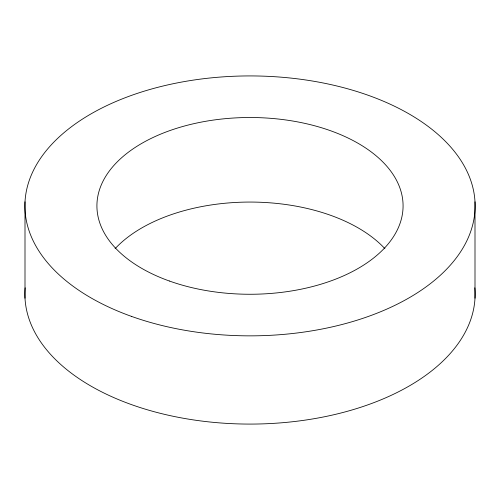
<?xml version="1.0" encoding="UTF-8"?>
<svg xmlns="http://www.w3.org/2000/svg" width="500" height="500" viewBox="0 0 500 500"><rect width="100%" height="100%" fill="white"/><g stroke="black" fill="none" stroke-linecap="round" stroke-linejoin="round"><path stroke-width="0.75" d="M475 201.806L475 298.194M25 201.806L25 298.194M474.844 287.806A225.113 129.969 0 0 1 250 424.081A225.113 129.969 0 0 1 25.156 287.806M115.094 248.675A153.075 88.375 0 0 1 250 202.062A153.075 88.375 0 0 1 384.906 248.675M131.375 316.344A225.113 129.969 0 0 0 475 209.969A225.113 129.969 0 0 0 143.625 91.35A225.113 129.969 0 0 0 131.375 316.344M169.338 281A153.075 88.375 0 0 0 403 208.663A153.075 88.375 0 0 0 177.662 128A153.075 88.375 0 0 0 169.338 281"/></g></svg>
